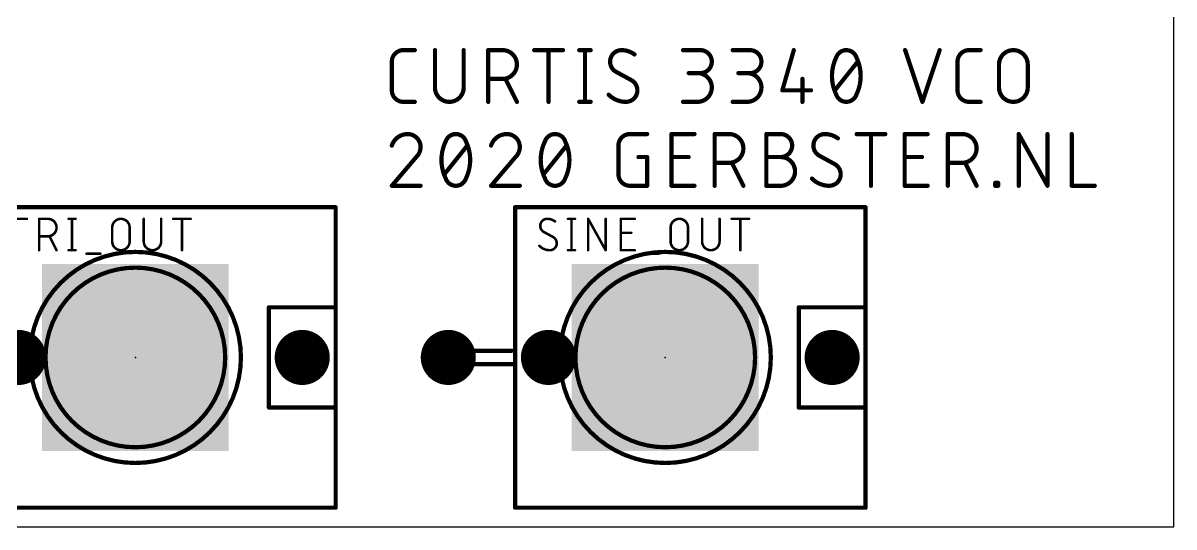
# Model space of a CAD drawing. Extents: x 0 to 102, y 0 to 43.
# Drawn here: x 64.58 to 99.06, y 0 to 15.1 of the extents above; entities that cross this region are included whole.
import ezdxf

# ---------------------------------------------------------------- set-up
doc = ezdxf.new("R2010")
doc.units = 0
for name, color, linetype in [('17', 110, 'CONTINUOUS'), ('20', 31, 'CONTINUOUS'), ('21', 253, 'CONTINUOUS'), ('23', 53, 'CONTINUOUS'), ('25', 253, 'CONTINUOUS'), ('41', 12, 'CONTINUOUS')]:
    doc.layers.add(name, color=color, linetype=linetype)

# ---------------------------------------------------------------- blocks, each defined once
blk = doc.blocks.new('RECT')
blk.add_solid([(-0.5, -0.5), (0.5, -0.5), (-0.5, 0.5), (0.5, 0.5)])
blk = doc.blocks.new('ROUNDP')
at = {"const_width": 0.5}
blk.add_lwpolyline([(0, -0.25, 1), (0, 0.25, 1), (0, -0.25)], format="xyb", dxfattribs=at)

msp = doc.modelspace()

# ---------------------------------------------------------------- linework, layer by layer
at = {"layer": '20'}
for p, q in [((99.06, 0), (99.06, 43.18)), ((0, 0), (99.06, 0))]:
    msp.add_line(p, q, dxfattribs=at)
at = {"layer": '21', "const_width": 0.127}
for points in [[(73.945, 9.58), (63.445, 9.58)], [(73.945, 9.58), (73.945, 6.58)], [(89.82, 9.58), (79.32, 9.58)], [(79.32, 9.58), (79.32, 4.88)], [(89.82, 9.58), (89.82, 6.58)], [(73.945, 6.58), (71.945, 6.58)], [(71.945, 6.58), (71.945, 3.58)], [(73.945, 6.58), (73.945, 3.58)], [(89.82, 6.58), (87.82, 6.58)], [(87.82, 6.58), (87.82, 3.58)], [(89.82, 6.58), (89.82, 3.58)], [(79.22, 5.28), (77.12, 5.28)], [(77.12, 5.28), (77.12, 4.88)], [(77.12, 4.88), (79.32, 4.88)], [(79.32, 4.88), (79.32, 0.58)], [(71.945, 3.58), (73.945, 3.58)], [(73.945, 3.58), (73.945, 0.58)], [(87.82, 3.58), (89.82, 3.58)], [(89.82, 3.58), (89.82, 0.58)], [(63.445, 0.58), (73.945, 0.58)], [(79.32, 0.58), (89.82, 0.58)]]:
    msp.add_lwpolyline(points, dxfattribs=at)
at = {"layer": '21'}
for points, const_width in [([(73.9768, 9.58, 1), (73.9133, 9.58)], 0.0635), ([(73.945, 9.5482, 1), (73.945, 9.6118)], 0.0635), ([(79.32, 9.6118, 1), (79.32, 9.5482)], 0.0635), ([(79.3518, 9.58, 1), (79.2883, 9.58)], 0.0635), ([(89.8518, 9.58, 1), (89.7883, 9.58)], 0.0635), ([(89.82, 9.5482, 1), (89.82, 9.6118)], 0.0635), ([(67.945, 1.9177, 1), (67.945, 8.2423, 1), (67.945, 1.9177)], 0.127), ([(83.82, 1.9177, 1), (83.82, 8.2423, 1), (83.82, 1.9177)], 0.127), ([(67.945, 2.3893, 1), (67.945, 7.7707, 1), (67.945, 2.3893)], 0.127), ([(83.82, 2.3893, 1), (83.82, 7.7707, 1), (83.82, 2.3893)], 0.127), ([(71.945, 6.6117, 1), (71.945, 6.5483)], 0.0635), ([(71.9768, 6.58, 1), (71.9133, 6.58)], 0.0635), ([(73.9768, 6.58, 1), (73.9133, 6.58)], 0.0635), ([(73.9133, 6.58, 1), (73.9768, 6.58)], 0.0635), ([(73.945, 6.5483, 1), (73.945, 6.6117)], 0.0635), ([(87.82, 6.6117, 1), (87.82, 6.5483)], 0.0635), ([(87.8518, 6.58, 1), (87.7883, 6.58)], 0.0635), ([(89.8518, 6.58, 1), (89.7883, 6.58)], 0.0635), ([(89.7883, 6.58, 1), (89.8518, 6.58)], 0.0635), ([(89.82, 6.5483, 1), (89.82, 6.6117)], 0.0635), ([(77.1518, 5.28, 1), (77.0883, 5.28)], 0.0635), ([(77.12, 5.3117, 1), (77.12, 5.2483)], 0.0635), ([(79.22, 5.2483, 1), (79.22, 5.3117)], 0.0635), ([(77.12, 4.9117, 1), (77.12, 4.8483)], 0.0635), ([(77.0883, 4.88, 1), (77.1518, 4.88)], 0.0635), ([(79.3518, 4.88, 1), (79.2883, 4.88)], 0.0635), ([(79.2883, 4.88, 1), (79.3518, 4.88)], 0.0635), ([(79.32, 4.8483, 1), (79.32, 4.9117)], 0.0635), ([(71.945, 3.6118, 1), (71.945, 3.5482)], 0.0635), ([(71.9133, 3.58, 1), (71.9768, 3.58)], 0.0635), ([(73.9768, 3.58, 1), (73.9133, 3.58)], 0.0635), ([(73.9133, 3.58, 1), (73.9768, 3.58)], 0.0635), ([(73.945, 3.5482, 1), (73.945, 3.6118)], 0.0635), ([(87.82, 3.6118, 1), (87.82, 3.5482)], 0.0635), ([(87.7883, 3.58, 1), (87.8518, 3.58)], 0.0635), ([(89.8518, 3.58, 1), (89.7883, 3.58)], 0.0635), ([(89.7883, 3.58, 1), (89.8518, 3.58)], 0.0635), ([(89.82, 3.5482, 1), (89.82, 3.6118)], 0.0635), ([(73.9133, 0.58, 1), (73.9768, 0.58)], 0.0635), ([(73.945, 0.5483, 1), (73.945, 0.6118)], 0.0635), ([(79.32, 0.6118, 1), (79.32, 0.5483)], 0.0635), ([(79.2883, 0.58, 1), (79.3518, 0.58)], 0.0635), ([(89.7883, 0.58, 1), (89.8518, 0.58)], 0.0635), ([(89.82, 0.5483, 1), (89.82, 0.6118)], 0.0635)]:
    msp.add_lwpolyline(points, format="xyb", dxfattribs=dict(at, const_width=const_width))
at = {"layer": '23'}
for p in [(67.945, 5.08), (83.82, 5.08)]:
    msp.add_point(p, dxfattribs=at)
at = {"layer": '25'}
for points, const_width in [([(75.9728, 14.2875, 0.4142), (75.6285, 13.9432)], 0.127), ([(75.9728, 14.3193, 1), (75.9728, 14.2558)], 0.0635), ([(75.9728, 14.2558, 1), (75.9728, 14.3192)], 0.0635), ([(76.3171, 14.2558, 1), (76.3171, 14.3193)], 0.0635), ([(76.9524, 14.2875, 1), (76.8889, 14.2875)], 0.0635), ([(77.8131, 14.2875, 1), (77.7496, 14.2875)], 0.0635), ([(78.5466, 14.2875, 1), (78.4831, 14.2875)], 0.0635), ([(78.5149, 14.3193, 1), (78.5149, 14.2558)], 0.0635), ([(78.9452, 13.4267, 1), (78.9452, 14.2875)], 0.127), ([(78.9452, 14.3193, 1), (78.9452, 14.2558)], 0.0635), ([(78.9452, 14.2558, 1), (78.9452, 14.3193)], 0.0635), ([(79.8938, 14.3193, 1), (79.8938, 14.2558)], 0.0635), ([(80.3559, 14.2875, 1), (80.2924, 14.2875)], 0.0635), ([(80.7546, 14.2558, 1), (80.7546, 14.3193)], 0.0635), ([(81.2422, 14.3193, 1), (81.2422, 14.2558)], 0.0635), ([(81.4461, 14.2875, 1), (81.3826, 14.2875)], 0.0635), ([(81.5865, 14.2558, 1), (81.5865, 14.3193)], 0.0635), ([(82.511, 14.2875, 0.4142), (82.1667, 13.9432)], 0.127), ([(82.8983, 14.1584, 0.1623), (82.511, 14.2875)], 0.127), ([(82.511, 14.3193, 1), (82.511, 14.2558)], 0.0635), ([(82.511, 14.2558, 1), (82.511, 14.3193)], 0.0635), ([(82.8793, 14.133, 1), (82.9174, 14.1838)], 0.0635), ([(84.3535, 14.3193, 1), (84.3535, 14.2558)], 0.0635), ([(84.87, 13.5989, 1), (84.87, 14.2875)], 0.127), ([(84.87, 14.3193, 1), (84.87, 14.2558)], 0.0635), ([(84.87, 14.2558, 1), (84.87, 14.3193)], 0.0635), ([(85.8401, 14.3193, 1), (85.8401, 14.2558)], 0.0635), ([(86.3565, 13.5989, 1), (86.3565, 14.2875)], 0.127), ([(86.3565, 14.3193, 1), (86.3565, 14.2558)], 0.0635), ([(86.3565, 14.2558, 1), (86.3565, 14.3193)], 0.0635), ([(87.7015, 14.2788, 1), (87.6404, 14.2962)], 0.0635), ([(89.2436, 14.2875, 0.3205), (88.9423, 14.0723)], 0.127), ([(89.5449, 14.0723, 0.3205), (89.2436, 14.2875)], 0.127), ([(89.2436, 14.3192, 1), (89.2436, 14.2558)], 0.0635), ([(89.2436, 14.2558, 1), (89.2436, 14.3192)], 0.0635), ([(91.0367, 14.2975, 1), (90.9765, 14.2775)], 0.0635), ([(92.0696, 14.2775, 1), (92.0094, 14.2975)], 0.0635), ([(92.9198, 14.2875, 0.4142), (92.5755, 13.9432)], 0.127), ([(92.9198, 14.3193, 1), (92.9198, 14.2558)], 0.0635), ([(92.9198, 14.2558, 1), (92.9198, 14.3192)], 0.0635), ([(93.2641, 14.2558, 1), (93.2641, 14.3193)], 0.0635), ([(94.6788, 13.8571, 1), (93.818, 13.8571)], 0.127), ([(75.6603, 13.9432, 1), (75.5968, 13.9432)], 0.0635), ([(75.5968, 13.9432, 1), (75.6603, 13.9432)], 0.0635), ([(82.1984, 13.9432, 1), (82.1349, 13.9432)], 0.0635), ([(82.1349, 13.9432, 1), (82.1984, 13.9432)], 0.0635), ([(82.1667, 13.9432, 0.2656), (82.3388, 13.6419)], 0.127), ([(88.9424, 14.0723, 0.1139), (88.8132, 13.5128)], 0.127), ([(88.9123, 14.0826, 1), (88.9724, 14.062)], 0.0635), ([(88.9709, 14.0584, 1), (88.9138, 14.0862)], 0.0635), ([(89.674, 13.5128, 0.1139), (89.5449, 14.0723)], 0.127), ([(89.5734, 14.0862, 1), (89.5164, 14.0584)], 0.0635), ([(89.5149, 14.062, 1), (89.5749, 14.0826)], 0.0635), ([(89.6127, 13.9234, 1), (89.5631, 13.963)], 0.0635), ([(92.6072, 13.9432, 1), (92.5437, 13.9432)], 0.0635), ([(92.5437, 13.9432, 1), (92.6072, 13.9432)], 0.0635), ([(93.8498, 13.8571, 1), (93.7863, 13.8571)], 0.0635), ([(93.7863, 13.8571, 1), (93.8498, 13.8571)], 0.0635), ([(94.7106, 13.8571, 1), (94.6471, 13.8571)], 0.0635), ([(94.6471, 13.8571, 1), (94.7106, 13.8571)], 0.0635), ([(78.5149, 13.4585, 1), (78.5149, 13.395)], 0.0635), ([(78.9452, 13.4585, 1), (78.9452, 13.395)], 0.0635), ([(78.9452, 13.395, 1), (78.9452, 13.4585)], 0.0635), ([(79.0597, 13.4409, 1), (79.0029, 13.4125)], 0.0635), ([(82.354, 13.6698, 1), (82.3236, 13.614)], 0.0635), ([(82.3227, 13.6146, 1), (82.355, 13.6693)], 0.0635), ([(84.5257, 13.6306, 1), (84.5257, 13.5671)], 0.0635), ([(84.7839, 12.7381, 1), (84.7839, 13.5989)], 0.127), ([(84.7839, 13.6306, 1), (84.7839, 13.5671)], 0.0635), ([(84.87, 13.6306, 1), (84.87, 13.5671)], 0.0635), ([(84.87, 13.5671, 1), (84.87, 13.6306)], 0.0635), ([(86.0122, 13.6306, 1), (86.0122, 13.5671)], 0.0635), ([(86.2705, 12.7381, 1), (86.2705, 13.5989)], 0.127), ([(86.2705, 13.6306, 1), (86.2705, 13.5671)], 0.0635), ([(86.3565, 13.6306, 1), (86.3565, 13.5671)], 0.0635), ([(86.3565, 13.5671, 1), (86.3565, 13.6306)], 0.0635), ([(87.961, 13.4267, 1), (87.8975, 13.4267)], 0.0635), ([(88.8132, 13.5128, 0.1139), (88.9424, 12.9533)], 0.127), ([(88.845, 13.5128, 1), (88.7815, 13.5128)], 0.0635), ([(88.7815, 13.5128, 1), (88.845, 13.5128)], 0.0635), ([(89.5449, 12.9533, 0.1139), (89.674, 13.5128)], 0.127), ([(89.7058, 13.5128, 1), (89.6423, 13.5128)], 0.0635), ([(89.6423, 13.5128, 1), (89.7058, 13.5128)], 0.0635), ([(75.6285, 13.0824, 0.4142), (75.9728, 12.7381)], 0.127), ([(75.6603, 13.0824, 1), (75.5968, 13.0824)], 0.0635), ([(75.5968, 13.0824, 1), (75.6603, 13.0824)], 0.0635), ([(76.9206, 13.1685, 1), (77.7814, 13.1685)], 0.127), ([(76.9524, 13.1685, 1), (76.8889, 13.1685)], 0.0635), ([(76.8889, 13.1685, 1), (76.9524, 13.1685)], 0.0635), ([(77.8131, 13.1685, 1), (77.7496, 13.1685)], 0.0635), ([(77.7496, 13.1685, 1), (77.8131, 13.1685)], 0.0635), ([(82.6401, 12.7381, 0.4142), (82.9844, 13.0824)], 0.127), ([(82.8284, 13.411, 1), (82.7961, 13.3563)], 0.0635), ([(82.9844, 13.0824, 0.2656), (82.8123, 13.3837)], 0.127), ([(82.7971, 13.3558, 1), (82.8275, 13.4116)], 0.0635), ([(83.0162, 13.0824, 1), (82.9527, 13.0824)], 0.0635), ([(82.9527, 13.0824, 1), (83.0162, 13.0824)], 0.0635), ([(87.2961, 13.0911, 1), (87.3572, 13.0737)], 0.0635), ([(87.3267, 13.1142, 1), (87.3267, 13.0507)], 0.0635), ([(88.1874, 13.0507, 1), (88.1874, 13.1142)], 0.0635), ([(88.8745, 13.1022, 1), (88.9241, 13.0626)], 0.0635), ([(92.6072, 13.0824, 1), (92.5437, 13.0824)], 0.0635), ([(92.5437, 13.0824, 1), (92.6072, 13.0824)], 0.0635), ([(92.5755, 13.0824, 0.4142), (92.9198, 12.7381)], 0.127), ([(93.818, 13.1685, 1), (94.6788, 13.1685)], 0.127), ([(93.8498, 13.1685, 1), (93.7863, 13.1685)], 0.0635), ([(93.7863, 13.1685, 1), (93.8498, 13.1685)], 0.0635), ([(94.7106, 13.1685, 1), (94.6471, 13.1685)], 0.0635), ([(94.6471, 13.1685, 1), (94.7106, 13.1685)], 0.0635), ([(75.9728, 12.7699, 1), (75.9728, 12.7064)], 0.0635), ([(75.9728, 12.7064, 1), (75.9728, 12.7699)], 0.0635), ([(76.3171, 12.7064, 1), (76.3171, 12.7699)], 0.0635), ([(78.4831, 12.7381, 1), (78.5466, 12.7381)], 0.0635), ([(79.3472, 12.7239, 1), (79.404, 12.7523)], 0.0635), ([(80.2924, 12.7381, 1), (80.3559, 12.7381)], 0.0635), ([(81.2422, 12.7699, 1), (81.2422, 12.7064)], 0.0635), ([(81.3826, 12.7381, 1), (81.4461, 12.7381)], 0.0635), ([(81.5865, 12.7064, 1), (81.5865, 12.7699)], 0.0635), ([(82.1236, 12.9533, 0.2), (82.6401, 12.7381)], 0.127), ([(82.1462, 12.9757, 1), (82.1011, 12.9309)], 0.0635), ([(82.6401, 12.7698, 1), (82.6401, 12.7063)], 0.0635), ([(82.6401, 12.7064, 1), (82.6401, 12.7698)], 0.0635), ([(84.3535, 12.7699, 1), (84.3535, 12.7064)], 0.0635), ([(84.7839, 12.7699, 1), (84.7839, 12.7064)], 0.0635), ([(84.7839, 12.7064, 1), (84.7839, 12.7699)], 0.0635), ([(85.8401, 12.7699, 1), (85.8401, 12.7064)], 0.0635), ([(86.2705, 12.7699, 1), (86.2705, 12.7064)], 0.0635), ([(86.2705, 12.7064, 1), (86.2705, 12.7699)], 0.0635), ([(87.8975, 12.7381, 1), (87.961, 12.7381)], 0.0635), ([(88.9423, 12.9533, 0.3205), (89.2436, 12.7381)], 0.127), ([(88.9724, 12.9636, 1), (88.9123, 12.943)], 0.0635), ([(88.9138, 12.9394, 1), (88.9709, 12.9672)], 0.0635), ([(89.2436, 12.7381, 0.3205), (89.5449, 12.9533)], 0.127), ([(89.2436, 12.7699, 1), (89.2436, 12.7064)], 0.0635), ([(89.2436, 12.7064, 1), (89.2436, 12.7698)], 0.0635), ([(89.5164, 12.9672, 1), (89.5734, 12.9394)], 0.0635), ([(89.5749, 12.943, 1), (89.5149, 12.9636)], 0.0635), ([(91.4929, 12.7481, 1), (91.5532, 12.7281)], 0.0635), ([(91.4929, 12.7281, 1), (91.5532, 12.7481)], 0.0635), ([(92.9198, 12.7699, 1), (92.9198, 12.7064)], 0.0635), ([(92.9198, 12.7064, 1), (92.9198, 12.7699)], 0.0635), ([(93.2641, 12.7064, 1), (93.2641, 12.7699)], 0.0635), ([(76.1019, 11.7729, 0.3252), (75.6285, 11.4286)], 0.127), ([(76.1019, 11.8047, 1), (76.1019, 11.7411)], 0.0635), ([(76.4893, 11.3856, 0.4142), (76.1019, 11.7729)], 0.127), ([(76.1019, 11.7412, 1), (76.1019, 11.8046)], 0.0635), ([(77.5455, 11.7729, 0.3205), (77.2442, 11.5577)], 0.127), ([(77.8467, 11.5577, 0.3205), (77.5455, 11.7729)], 0.127), ([(77.5455, 11.8046, 1), (77.5455, 11.7412)], 0.0635), ([(77.5455, 11.7412, 1), (77.5455, 11.8046)], 0.0635), ([(79.0751, 11.7729, 0.3252), (78.6017, 11.4286)], 0.127), ([(79.0751, 11.8047, 1), (79.0751, 11.7411)], 0.0635), ([(79.4624, 11.3856, 0.4142), (79.0751, 11.7729)], 0.127), ([(79.0751, 11.7412, 1), (79.0751, 11.8046)], 0.0635), ([(80.5186, 11.7729, 0.3205), (80.2173, 11.5577)], 0.127), ([(80.8199, 11.5577, 0.3205), (80.5186, 11.7729)], 0.127), ([(80.5186, 11.8046, 1), (80.5186, 11.7412)], 0.0635), ([(80.5186, 11.7412, 1), (80.5186, 11.8046)], 0.0635), ([(82.7615, 11.7729, 0.4142), (82.4172, 11.4286)], 0.127), ([(82.7615, 11.8047, 1), (82.7615, 11.7411)], 0.0635), ([(82.7615, 11.7412, 1), (82.7615, 11.8046)], 0.0635), ([(83.278, 11.7411, 1), (83.278, 11.8047)], 0.0635), ([(84.0374, 11.7729, 1), (83.9738, 11.7729)], 0.0635), ([(84.0056, 11.8047, 1), (84.0056, 11.7411)], 0.0635), ([(84.6942, 11.7411, 1), (84.6942, 11.8047)], 0.0635), ([(85.2998, 11.8047, 1), (85.2998, 11.7411)], 0.0635), ([(85.3315, 11.7729, 1), (85.268, 11.7729)], 0.0635), ([(85.7302, 11.8047, 1), (85.7302, 11.7411)], 0.0635), ([(85.7302, 10.9121, 1), (85.7302, 11.7729)], 0.127), ([(85.7302, 11.7411, 1), (85.7302, 11.8047)], 0.0635), ([(86.8471, 11.8047, 1), (86.8471, 11.7411)], 0.0635), ([(86.8788, 11.7729, 1), (86.8153, 11.7729)], 0.0635), ([(87.2775, 11.8047, 1), (87.2775, 11.7411)], 0.0635), ([(87.2775, 11.0843, 1), (87.2775, 11.7729)], 0.127), ([(87.2775, 11.7411, 1), (87.2775, 11.8047)], 0.0635), ([(88.6022, 11.7729, 0.4142), (88.2579, 11.4286)], 0.127), ([(88.6022, 11.8047, 1), (88.6022, 11.7411)], 0.0635), ([(88.9896, 11.6438, 0.1623), (88.6022, 11.7729)], 0.127), ([(88.6022, 11.7411, 1), (88.6022, 11.8047)], 0.0635), ([(89.5528, 11.8047, 1), (89.5528, 11.7411)], 0.0635), ([(90.0149, 11.7729, 1), (89.9514, 11.7729)], 0.0635), ([(90.4135, 11.7411, 1), (90.4135, 11.8047)], 0.0635), ([(90.9925, 11.8047, 1), (90.9925, 11.7411)], 0.0635), ([(91.0243, 11.7729, 1), (90.9608, 11.7729)], 0.0635), ([(91.6811, 11.7411, 1), (91.6811, 11.8047)], 0.0635), ([(92.2867, 11.8047, 1), (92.2867, 11.7411)], 0.0635), ([(92.3185, 11.7729, 1), (92.255, 11.7729)], 0.0635), ([(92.7171, 11.8047, 1), (92.7171, 11.7411)], 0.0635), ([(92.7171, 10.9121, 1), (92.7171, 11.7729)], 0.127), ([(92.7171, 11.7411, 1), (92.7171, 11.8047)], 0.0635), ([(94.4407, 11.7729, 1), (94.3772, 11.7729)], 0.0635), ([(94.4367, 11.7883, 1), (94.3812, 11.7575)], 0.0635), ([(95.3014, 11.7729, 1), (95.2379, 11.7729)], 0.0635), ([(96.0291, 11.7729, 1), (95.9656, 11.7729)], 0.0635), ([(75.5983, 11.4384, 1), (75.6587, 11.4188)], 0.0635), ([(76.3602, 11.0843, 0.2053), (76.4893, 11.3856)], 0.127), ([(76.521, 11.3855, 1), (76.4575, 11.3856)], 0.0635), ([(76.4575, 11.3856, 1), (76.521, 11.3856)], 0.0635), ([(77.2442, 11.5577, 0.1139), (77.1151, 10.9982)], 0.127), ([(77.2142, 11.568, 1), (77.2742, 11.5474)], 0.0635), ([(77.2727, 11.5438, 1), (77.2157, 11.5716)], 0.0635), ([(77.9759, 10.9982, 0.1139), (77.8467, 11.5577)], 0.127), ([(77.8753, 11.5716, 1), (77.8182, 11.5438)], 0.0635), ([(77.8167, 11.5474, 1), (77.8768, 11.568)], 0.0635), ([(77.9146, 11.4088, 1), (77.865, 11.4484)], 0.0635), ([(78.5714, 11.4384, 1), (78.6319, 11.4188)], 0.0635), ([(79.3333, 11.0843, 0.2053), (79.4624, 11.3856)], 0.127), ([(79.4942, 11.3855, 1), (79.4307, 11.3856)], 0.0635), ([(79.4307, 11.3856, 1), (79.4942, 11.3856)], 0.0635), ([(80.2173, 11.5577, 0.1139), (80.0882, 10.9982)], 0.127), ([(80.1873, 11.568, 1), (80.2474, 11.5474)], 0.0635), ([(80.2459, 11.5438, 1), (80.1888, 11.5716)], 0.0635), ([(80.8484, 11.5716, 1), (80.7913, 11.5438)], 0.0635), ([(80.949, 10.9982, 0.1139), (80.8199, 11.5577)], 0.127), ([(80.7899, 11.5474, 1), (80.8499, 11.568)], 0.0635), ([(80.8877, 11.4088, 1), (80.8381, 11.4484)], 0.0635), ([(82.4489, 11.4286, 1), (82.3854, 11.4286)], 0.0635), ([(82.3854, 11.4286, 1), (82.4489, 11.4286)], 0.0635), ([(88.2579, 11.4286, 0.2656), (88.43, 11.1273)], 0.127), ([(88.2896, 11.4286, 1), (88.2261, 11.4286)], 0.0635), ([(88.2261, 11.4286, 1), (88.2896, 11.4286)], 0.0635), ([(88.9705, 11.6184, 1), (89.0086, 11.6692)], 0.0635), ([(76.3383, 11.1073, 1), (76.3821, 11.0613)], 0.0635), ([(76.3844, 11.0637, 1), (76.336, 11.1048)], 0.0635), ([(77.1468, 10.9982, 1), (77.0833, 10.9982)], 0.0635), ([(77.1151, 10.9982, 0.1139), (77.2442, 10.4387)], 0.127), ([(77.8467, 10.4387, 0.1139), (77.9759, 10.9982)], 0.127), ([(78.0076, 10.9982, 1), (77.9441, 10.9982)], 0.0635), ([(79.3114, 11.1073, 1), (79.3552, 11.0613)], 0.0635), ([(79.3575, 11.0637, 1), (79.3091, 11.1048)], 0.0635), ([(80.0882, 10.9982, 0.1139), (80.2173, 10.4387)], 0.127), ([(80.12, 10.9982, 1), (80.0565, 10.9982)], 0.0635), ([(80.8199, 10.4387, 0.1139), (80.949, 10.9982)], 0.127), ([(80.9808, 10.9982, 1), (80.9172, 10.9982)], 0.0635), ([(83.0197, 11.116, 1), (83.0197, 11.0525)], 0.0635), ([(83.3097, 11.0843, 1), (83.2462, 11.0843)], 0.0635), ([(83.278, 11.0525, 1), (83.278, 11.116)], 0.0635), ([(84.0056, 11.116, 1), (84.0056, 11.0525)], 0.0635), ([(84.5221, 11.0525, 1), (84.5221, 11.116)], 0.0635), ([(86.8471, 11.116, 1), (86.8471, 11.0525)], 0.0635), ([(87.2775, 10.2235, 1), (87.2775, 11.0843)], 0.127), ([(87.2775, 11.116, 1), (87.2775, 11.0525)], 0.0635), ([(87.2775, 11.116, 1), (87.2775, 11.0525)], 0.0635), ([(87.2775, 11.0525, 1), (87.2775, 11.116)], 0.0635), ([(88.4452, 11.1552, 1), (88.4148, 11.0994)], 0.0635), ([(88.4139, 11.1, 1), (88.4462, 11.1547)], 0.0635), ([(90.9925, 11.116, 1), (90.9925, 11.0525)], 0.0635), ([(91.509, 11.0525, 1), (91.509, 11.116)], 0.0635), ([(77.0833, 10.9982, 1), (77.1468, 10.9982)], 0.0635), ([(77.9441, 10.9982, 1), (78.0076, 10.9982)], 0.0635), ([(80.0565, 10.9982, 1), (80.12, 10.9982)], 0.0635), ([(80.9173, 10.9982, 1), (80.9807, 10.9982)], 0.0635), ([(85.2998, 10.9439, 1), (85.2998, 10.8804)], 0.0635), ([(85.7302, 10.9439, 1), (85.7302, 10.8804)], 0.0635), ([(85.7302, 10.8804, 1), (85.7302, 10.9439)], 0.0635), ([(85.8447, 10.9263, 1), (85.7879, 10.8979)], 0.0635), ([(89.0756, 10.5678, 0.2656), (88.9035, 10.8691)], 0.127), ([(88.9196, 10.8964, 1), (88.8874, 10.8417)], 0.0635), ([(88.8883, 10.8412, 1), (88.9187, 10.897)], 0.0635), ([(92.2867, 10.9439, 1), (92.2867, 10.8804)], 0.0635), ([(92.7171, 10.9439, 1), (92.7171, 10.8804)], 0.0635), ([(92.7171, 10.8804, 1), (92.7171, 10.9439)], 0.0635), ([(92.8316, 10.9263, 1), (92.7748, 10.8979)], 0.0635), ([(77.1764, 10.5876, 1), (77.2259, 10.548)], 0.0635), ([(77.2442, 10.4387, 0.3205), (77.5455, 10.2235)], 0.127), ([(77.2742, 10.449, 1), (77.2142, 10.4284)], 0.0635), ([(77.2157, 10.4248, 1), (77.2727, 10.4526)], 0.0635), ([(77.5455, 10.2235, 0.3205), (77.8467, 10.4387)], 0.127), ([(77.8182, 10.4526, 1), (77.8753, 10.4248)], 0.0635), ([(77.8768, 10.4284, 1), (77.8167, 10.449)], 0.0635), ([(80.1495, 10.5876, 1), (80.1991, 10.548)], 0.0635), ([(80.2173, 10.4387, 0.3205), (80.5186, 10.2235)], 0.127), ([(80.2474, 10.449, 1), (80.1873, 10.4284)], 0.0635), ([(80.1888, 10.4248, 1), (80.2459, 10.4526)], 0.0635), ([(80.5186, 10.2235, 0.3205), (80.8199, 10.4387)], 0.127), ([(80.7913, 10.4526, 1), (80.8484, 10.4248)], 0.0635), ([(80.8499, 10.4284, 1), (80.7898, 10.449)], 0.0635), ([(82.4172, 10.5678, 0.4142), (82.7615, 10.2235)], 0.127), ([(82.4489, 10.5678, 1), (82.3854, 10.5678)], 0.0635), ([(82.3854, 10.5678, 1), (82.4489, 10.5678)], 0.0635), ([(88.2148, 10.4387, 0.2), (88.7313, 10.2235)], 0.127), ([(88.2374, 10.4611, 1), (88.1923, 10.4163)], 0.0635), ([(88.7313, 10.2235, 0.4142), (89.0756, 10.5678)], 0.127), ([(89.1074, 10.5678, 1), (89.0439, 10.5678)], 0.0635), ([(89.0439, 10.5678, 1), (89.1074, 10.5678)], 0.0635), ([(93.7061, 10.3413, 1), (93.7061, 10.2778)], 0.0635), ([(93.7379, 10.3096, 1), (93.6744, 10.3096)], 0.0635), ([(93.8239, 10.3096, 1), (93.7604, 10.3096)], 0.0635), ([(93.7922, 10.2778, 1), (93.7922, 10.3413)], 0.0635), ([(75.6285, 10.2553, 1), (75.6285, 10.1918)], 0.0635), ([(75.6043, 10.2441, 1), (75.6527, 10.2029)], 0.0635), ([(76.4893, 10.1918, 1), (76.4893, 10.2553)], 0.0635), ([(77.5455, 10.2553, 1), (77.5455, 10.1918)], 0.0635), ([(77.5455, 10.1918, 1), (77.5455, 10.2552)], 0.0635), ([(78.6017, 10.2553, 1), (78.6017, 10.1918)], 0.0635), ([(78.5775, 10.2441, 1), (78.6258, 10.2029)], 0.0635), ([(79.4624, 10.1918, 1), (79.4624, 10.2553)], 0.0635), ([(80.5186, 10.2553, 1), (80.5186, 10.1918)], 0.0635), ([(80.5186, 10.1918, 1), (80.5186, 10.2552)], 0.0635), ([(82.7615, 10.2553, 1), (82.7615, 10.1918)], 0.0635), ([(82.7615, 10.1918, 1), (82.7615, 10.2553)], 0.0635), ([(83.2462, 10.2235, 1), (83.3097, 10.2235)], 0.0635), ([(83.278, 10.1918, 1), (83.278, 10.2553)], 0.0635), ([(83.9738, 10.2235, 1), (84.0374, 10.2235)], 0.0635), ([(84.0056, 10.2553, 1), (84.0056, 10.1918)], 0.0635), ([(84.6942, 10.1918, 1), (84.6942, 10.2553)], 0.0635), ([(85.268, 10.2235, 1), (85.3315, 10.2235)], 0.0635), ([(86.1322, 10.2093, 1), (86.189, 10.2377)], 0.0635), ([(86.8153, 10.2235, 1), (86.8788, 10.2235)], 0.0635), ([(86.8471, 10.2553, 1), (86.8471, 10.1918)], 0.0635), ([(87.2775, 10.2553, 1), (87.2775, 10.1918)], 0.0635), ([(87.2775, 10.1918, 1), (87.2775, 10.2553)], 0.0635), ([(88.7313, 10.2552, 1), (88.7313, 10.1917)], 0.0635), ([(88.7313, 10.1918, 1), (88.7313, 10.2552)], 0.0635), ([(89.9514, 10.2235, 1), (90.0149, 10.2235)], 0.0635), ([(90.9925, 10.2553, 1), (90.9925, 10.1918)], 0.0635), ([(90.9608, 10.2235, 1), (91.0243, 10.2235)], 0.0635), ([(91.6811, 10.1918, 1), (91.6811, 10.2553)], 0.0635), ([(92.255, 10.2235, 1), (92.3185, 10.2235)], 0.0635), ([(93.1191, 10.2093, 1), (93.1759, 10.2377)], 0.0635), ([(93.7061, 10.2553, 1), (93.7061, 10.1918)], 0.0635), ([(93.6744, 10.2235, 1), (93.7379, 10.2235)], 0.0635), ([(93.7604, 10.2235, 1), (93.8239, 10.2235)], 0.0635), ([(93.7922, 10.1918, 1), (93.7922, 10.2553)], 0.0635), ([(94.3772, 10.2235, 1), (94.4407, 10.2235)], 0.0635), ([(95.2379, 10.2235, 1), (95.3014, 10.2235)], 0.0635), ([(95.2419, 10.2081, 1), (95.2975, 10.2389)], 0.0635), ([(95.9973, 10.2553, 1), (95.9973, 10.1918)], 0.0635), ([(95.9656, 10.2235, 1), (96.0291, 10.2235)], 0.0635), ([(96.686, 10.1918, 1), (96.686, 10.2553)], 0.0635), ([(64.6952, 9.2139, 1), (64.6952, 9.252)], 0.0381), ([(65.0627, 9.252, 1), (65.0627, 9.2139)], 0.0381), ([(65.0818, 9.2329, 1), (65.0437, 9.2329)], 0.0381), ([(65.3238, 9.252, 1), (65.3238, 9.2139)], 0.0381), ([(65.3238, 8.7108, 1), (65.3238, 9.2329)], 0.0762), ([(65.3238, 9.2139, 1), (65.3238, 9.252)], 0.0381), ([(65.9452, 9.252, 1), (65.9452, 9.2139)], 0.0381), ([(66.0686, 9.2329, 1), (66.0305, 9.2329)], 0.0381), ([(66.154, 9.2139, 1), (66.154, 9.252)], 0.0381), ([(67.7737, 8.9718, 1), (67.2516, 8.9718)], 0.0762), ([(67.2706, 8.9718, 1), (67.2325, 8.9718)], 0.0381), ([(67.2325, 8.9718, 1), (67.2706, 8.9718)], 0.0381), ([(67.7927, 8.9718, 1), (67.7546, 8.9718)], 0.0381), ([(67.7546, 8.9718, 1), (67.7927, 8.9718)], 0.0381), ([(68.2155, 9.2329, 1), (68.1774, 9.2329)], 0.0381), ([(68.7376, 9.2329, 1), (68.6995, 9.2329)], 0.0381), ([(69.0804, 9.252, 1), (69.0804, 9.2139)], 0.0381), ([(69.3605, 9.2329, 1), (69.3224, 9.2329)], 0.0381), ([(69.6025, 9.2139, 1), (69.6025, 9.252)], 0.0381), ([(80.2831, 9.2329, 0.4142), (80.0742, 9.0241)], 0.0762), ([(80.0742, 9.0241, 0.2656), (80.1786, 8.8413)], 0.0762), ([(80.0933, 9.0241, 1), (80.0552, 9.0241)], 0.0381), ([(80.0552, 9.0241, 1), (80.0933, 9.0241)], 0.0381), ([(80.518, 9.1546, 0.1623), (80.2831, 9.2329)], 0.0762), ([(80.2831, 9.2519, 1), (80.283, 9.2139)], 0.0381), ([(80.283, 9.2138, 1), (80.2831, 9.2519)], 0.0381), ([(80.5066, 9.1393, 1), (80.5294, 9.1698)], 0.0381), ([(80.9058, 9.252, 1), (80.9058, 9.2139)], 0.0381), ([(81.0292, 9.2329, 1), (80.9911, 9.2329)], 0.0381), ([(81.1146, 9.2139, 1), (81.1146, 9.252)], 0.0381), ([(81.5278, 9.2422, 1), (81.4945, 9.2236)], 0.0381), ([(81.5302, 9.2329, 1), (81.4921, 9.2329)], 0.0381), ([(82.0523, 9.2329, 1), (82.0142, 9.2329)], 0.0381), ([(82.4882, 9.252, 1), (82.4882, 9.2139)], 0.0381), ([(82.5073, 9.2329, 1), (82.4692, 9.2329)], 0.0381), ([(82.9059, 9.2139, 1), (82.9059, 9.252)], 0.0381), ([(84.5021, 8.9718, 1), (83.98, 8.9718)], 0.0762), ([(83.999, 8.9718, 1), (83.961, 8.9718)], 0.0381), ([(83.961, 8.9718, 1), (83.999, 8.9718)], 0.0381), ([(84.5212, 8.9718, 1), (84.4831, 8.9718)], 0.0381), ([(84.4831, 8.9718, 1), (84.5212, 8.9718)], 0.0381), ([(84.9439, 9.2329, 1), (84.9058, 9.2329)], 0.0381), ([(85.466, 9.2329, 1), (85.4279, 9.2329)], 0.0381), ([(85.8088, 9.252, 1), (85.8088, 9.2139)], 0.0381), ([(86.0889, 9.2329, 1), (86.0508, 9.2329)], 0.0381), ([(86.3309, 9.2139, 1), (86.3309, 9.252)], 0.0381), ([(65.0627, 8.7298, 1), (65.0627, 8.6917)], 0.0381), ([(65.3238, 8.7298, 1), (65.3238, 8.6917)], 0.0381), ([(65.3238, 8.6917, 1), (65.3238, 8.7298)], 0.0381), ([(65.393, 8.7193, 1), (65.3589, 8.7023)], 0.0381), ([(80.1877, 8.858, 1), (80.1695, 8.8246)], 0.0381), ([(80.169, 8.8249, 1), (80.1883, 8.8577)], 0.0381), ([(80.5702, 8.5019, 0.2656), (80.4658, 8.6847)], 0.0762), ([(80.4755, 8.7011, 1), (80.4561, 8.6683)], 0.0381), ([(80.4567, 8.668, 1), (80.4749, 8.7014)], 0.0381), ([(82.4882, 8.8343, 1), (82.4882, 8.7962)], 0.0381), ([(82.8015, 8.7962, 1), (82.8015, 8.8343)], 0.0381), ([(65.0437, 8.2931, 1), (65.0818, 8.2931)], 0.0381), ([(65.5678, 8.2846, 1), (65.6019, 8.3016)], 0.0381), ([(65.9452, 8.3122, 1), (65.9452, 8.2741)], 0.0381), ([(66.0305, 8.2931, 1), (66.0686, 8.2931)], 0.0381), ([(66.154, 8.2741, 1), (66.154, 8.3122)], 0.0381), ([(67.2516, 8.5542, 1), (67.7737, 8.5542)], 0.0762), ([(67.2706, 8.5542, 1), (67.2325, 8.5542)], 0.0381), ([(67.2325, 8.5542, 1), (67.2706, 8.5542)], 0.0381), ([(67.7927, 8.5542, 1), (67.7546, 8.5542)], 0.0381), ([(67.7546, 8.5542, 1), (67.7927, 8.5542)], 0.0381), ([(68.1964, 8.5542, 1), (68.7185, 8.5542)], 0.0762), ([(68.2155, 8.5542, 1), (68.1774, 8.5542)], 0.0381), ([(68.1774, 8.5542, 1), (68.2155, 8.5542)], 0.0381), ([(68.7376, 8.5542, 1), (68.6995, 8.5542)], 0.0381), ([(68.6995, 8.5542, 1), (68.7376, 8.5542)], 0.0381), ([(69.3224, 8.2931, 1), (69.3605, 8.2931)], 0.0381), ([(80.0481, 8.4236, 0.2), (80.3614, 8.2931)], 0.0762), ([(80.0616, 8.437, 1), (80.0346, 8.4102)], 0.0381), ([(80.3614, 8.2931, 0.4142), (80.5702, 8.5019)], 0.0762), ([(80.3614, 8.3122, 1), (80.3614, 8.2741)], 0.0381), ([(80.3614, 8.2741, 1), (80.3614, 8.3121)], 0.0381), ([(80.5893, 8.5019, 1), (80.5512, 8.5019)], 0.0381), ([(80.5512, 8.5019, 1), (80.5893, 8.5019)], 0.0381), ([(80.9058, 8.3122, 1), (80.9058, 8.2741)], 0.0381), ([(80.9911, 8.2931, 1), (81.0292, 8.2931)], 0.0381), ([(81.1146, 8.2741, 1), (81.1146, 8.3122)], 0.0381), ([(81.4921, 8.2931, 1), (81.5302, 8.2931)], 0.0381), ([(82.0142, 8.2931, 1), (82.0523, 8.2931)], 0.0381), ([(82.0166, 8.2838, 1), (82.0499, 8.3024)], 0.0381), ([(82.4882, 8.3122, 1), (82.4882, 8.2741)], 0.0381), ([(82.4692, 8.2931, 1), (82.5073, 8.2931)], 0.0381), ([(82.9059, 8.2741, 1), (82.9059, 8.3122)], 0.0381), ([(83.98, 8.5542, 1), (84.5021, 8.5542)], 0.0762), ([(83.999, 8.5542, 1), (83.9609, 8.5542)], 0.0381), ([(83.961, 8.5542, 1), (83.999, 8.5542)], 0.0381), ([(84.5212, 8.5542, 1), (84.4831, 8.5542)], 0.0381), ([(84.4831, 8.5542, 1), (84.5212, 8.5542)], 0.0381), ([(84.9249, 8.5542, 1), (85.447, 8.5542)], 0.0762), ([(84.9439, 8.5542, 1), (84.9058, 8.5542)], 0.0381), ([(84.9058, 8.5542, 1), (84.9439, 8.5542)], 0.0381), ([(85.466, 8.5542, 1), (85.4279, 8.5542)], 0.0381), ([(85.4279, 8.5542, 1), (85.466, 8.5542)], 0.0381), ([(86.0508, 8.2931, 1), (86.0889, 8.2931)], 0.0381), ([(66.4808, 8.2077, 1), (66.4808, 8.1696)], 0.0381), ([(66.8985, 8.1696, 1), (66.8985, 8.2077)], 0.0381), ([(83.2093, 8.2077, 1), (83.2093, 8.1696)], 0.0381), ([(83.6269, 8.1696, 1), (83.6269, 8.2077)], 0.0381)]:
    msp.add_lwpolyline(points, format="xyb", dxfattribs=dict(at, const_width=const_width))
for points, const_width in [([(75.9728, 14.2875), (76.3171, 14.2875)], 0.127), ([(76.9206, 14.2875), (76.9206, 13.1685)], 0.127), ([(77.7814, 13.1685), (77.7814, 14.2875)], 0.127), ([(78.5149, 12.7381), (78.5149, 14.2875)], 0.127), ([(78.5149, 14.2875), (78.9452, 14.2875)], 0.127), ([(79.8938, 14.2875), (80.7546, 14.2875)], 0.127), ([(80.3242, 12.7381), (80.3242, 14.2875)], 0.127), ([(81.2422, 14.2875), (81.5865, 14.2875)], 0.127), ([(81.4143, 14.2875), (81.4143, 12.7381)], 0.127), ([(84.3535, 14.2875), (84.87, 14.2875)], 0.127), ([(85.8401, 14.2875), (86.3565, 14.2875)], 0.127), ([(87.671, 14.2875), (87.3267, 13.0824)], 0.127), ([(91.0066, 14.2875), (91.523, 12.7381)], 0.127), ([(91.523, 12.7381), (92.0395, 14.2875)], 0.127), ([(92.9198, 14.2875), (93.2641, 14.2875)], 0.127), ([(75.6285, 13.0824), (75.6285, 13.9432)], 0.127), ([(88.8993, 13.0824), (89.5879, 13.9432)], 0.127), ([(92.5755, 13.0824), (92.5755, 13.9432)], 0.127), ([(93.818, 13.1685), (93.818, 13.8571)], 0.127), ([(94.6788, 13.8571), (94.6788, 13.1685)], 0.127), ([(78.9452, 13.4267), (78.5149, 13.4267)], 0.127), ([(79.3756, 12.7381), (79.0313, 13.4267)], 0.127), ([(82.8123, 13.3837), (82.3388, 13.6419)], 0.127), ([(84.87, 13.5989), (84.5257, 13.5989)], 0.127), ([(86.3565, 13.5989), (86.0122, 13.5989)], 0.127), ([(87.9292, 13.4267), (87.9292, 12.7381)], 0.127), ([(87.3267, 13.0824), (88.1874, 13.0824)], 0.127), ([(76.3171, 12.7381), (75.9728, 12.7381)], 0.127), ([(81.2422, 12.7381), (81.5865, 12.7381)], 0.127), ([(84.3535, 12.7381), (84.7839, 12.7381)], 0.127), ([(85.8401, 12.7381), (86.2705, 12.7381)], 0.127), ([(93.2641, 12.7381), (92.9198, 12.7381)], 0.127), ([(82.7615, 11.7729), (83.278, 11.7729)], 0.127), ([(84.0056, 10.2235), (84.0056, 11.7729)], 0.127), ([(84.0056, 11.7729), (84.6942, 11.7729)], 0.127), ([(85.2998, 10.2235), (85.2998, 11.7729)], 0.127), ([(85.2998, 11.7729), (85.7302, 11.7729)], 0.127), ([(86.8471, 10.2235), (86.8471, 11.7729)], 0.127), ([(86.8471, 11.7729), (87.2775, 11.7729)], 0.127), ([(89.5528, 11.7729), (90.4135, 11.7729)], 0.127), ([(89.9832, 10.2235), (89.9832, 11.7729)], 0.127), ([(90.9925, 10.2235), (90.9925, 11.7729)], 0.127), ([(90.9925, 11.7729), (91.6811, 11.7729)], 0.127), ([(92.2867, 10.2235), (92.2867, 11.7729)], 0.127), ([(92.2867, 11.7729), (92.7171, 11.7729)], 0.127), ([(94.4089, 10.2235), (94.4089, 11.7729)], 0.127), ([(94.4089, 11.7729), (95.2697, 10.2235)], 0.127), ([(95.2697, 10.2235), (95.2697, 11.7729)], 0.127), ([(95.9973, 11.7729), (95.9973, 10.2235)], 0.127), ([(77.2011, 10.5678), (77.8898, 11.4286)], 0.127), ([(80.1743, 10.5678), (80.8629, 11.4286)], 0.127), ([(82.4172, 10.5678), (82.4172, 11.4286)], 0.127), ([(76.3602, 11.0843), (75.6285, 10.2235)], 0.127), ([(79.3333, 11.0843), (78.6017, 10.2235)], 0.127), ([(83.0197, 11.0843), (83.278, 11.0843)], 0.127), ([(83.278, 11.0843), (83.278, 10.2235)], 0.127), ([(84.0056, 11.0843), (84.5221, 11.0843)], 0.127), ([(86.8471, 11.0843), (87.2775, 11.0843)], 0.127), ([(88.9035, 10.8691), (88.43, 11.1273)], 0.127), ([(90.9925, 11.0843), (91.509, 11.0843)], 0.127), ([(85.7302, 10.9121), (85.2998, 10.9121)], 0.127), ([(86.1606, 10.2235), (85.8163, 10.9121)], 0.127), ([(92.7171, 10.9121), (92.2867, 10.9121)], 0.127), ([(93.1475, 10.2235), (92.8032, 10.9121)], 0.127), ([(93.7061, 10.2235), (93.7061, 10.3096)], 0.127), ([(93.7061, 10.3096), (93.7922, 10.3096)], 0.127), ([(93.7922, 10.3096), (93.7922, 10.2235)], 0.127), ([(75.6285, 10.2235), (76.4893, 10.2235)], 0.127), ([(78.6017, 10.2235), (79.4624, 10.2235)], 0.127), ([(83.278, 10.2235), (82.7615, 10.2235)], 0.127), ([(84.6942, 10.2235), (84.0056, 10.2235)], 0.127), ([(87.2775, 10.2235), (86.8471, 10.2235)], 0.127), ([(91.6811, 10.2235), (90.9925, 10.2235)], 0.127), ([(93.7922, 10.2235), (93.7061, 10.2235)], 0.127), ([(95.9973, 10.2235), (96.686, 10.2235)], 0.127), ([(64.1731, 9.2329), (64.6952, 9.2329)], 0.0762), ([(65.0627, 8.2931), (65.0627, 9.2329)], 0.0762), ([(65.0627, 9.2329), (65.3238, 9.2329)], 0.0762), ([(65.9452, 9.2329), (66.154, 9.2329)], 0.0762), ([(66.0496, 9.2329), (66.0496, 8.2931)], 0.0762), ([(67.2516, 8.5542), (67.2516, 8.9718)], 0.0762), ([(67.7737, 8.9718), (67.7737, 8.5542)], 0.0762), ([(68.1964, 9.2329), (68.1964, 8.5542)], 0.0762), ([(68.7186, 8.5542), (68.7186, 9.2329)], 0.0762), ([(69.0804, 9.2329), (69.6025, 9.2329)], 0.0762), ([(69.3414, 8.2931), (69.3414, 9.2329)], 0.0762), ([(80.9058, 9.2329), (81.1146, 9.2329)], 0.0762), ([(81.0102, 9.2329), (81.0102, 8.2931)], 0.0762), ([(81.5111, 8.2931), (81.5111, 9.2329)], 0.0762), ([(81.5111, 9.2329), (82.0332, 8.2931)], 0.0762), ([(82.0332, 8.2931), (82.0332, 9.2329)], 0.0762), ([(82.4882, 8.2931), (82.4882, 9.2329)], 0.0762), ([(82.4882, 9.2329), (82.9059, 9.2329)], 0.0762), ([(83.98, 8.5542), (83.98, 8.9718)], 0.0762), ([(84.5021, 8.9718), (84.5021, 8.5542)], 0.0762), ([(84.9249, 9.2329), (84.9249, 8.5542)], 0.0762), ([(85.447, 8.5542), (85.447, 9.2329)], 0.0762), ([(85.8088, 9.2329), (86.3309, 9.2329)], 0.0762), ([(86.0699, 8.2931), (86.0699, 9.2329)], 0.0762), ([(65.3238, 8.7108), (65.0627, 8.7108)], 0.0762), ([(65.5848, 8.2931), (65.376, 8.7108)], 0.0762), ([(80.4658, 8.6847), (80.1786, 8.8413)], 0.0762), ([(82.4882, 8.8152), (82.8015, 8.8152)], 0.0762), ([(65.9452, 8.2931), (66.154, 8.2931)], 0.0762), ([(80.9058, 8.2931), (81.1146, 8.2931)], 0.0762), ([(82.9059, 8.2931), (82.4882, 8.2931)], 0.0762), ([(66.4808, 8.1887), (66.8985, 8.1887)], 0.0762), ([(83.2093, 8.1887), (83.6269, 8.1887)], 0.0762)]:
    msp.add_lwpolyline(points, dxfattribs=dict(at, const_width=const_width))

# ---------------------------------------------------------------- block references
at = {"layer": '17', "xscale": 1.65, "yscale": 1.65, "rotation": 270}
for p in [(64.445, 5.08), (64.445, 5.08), (72.945, 5.08), (72.945, 5.08), (77.32, 5.08), (77.32, 5.08), (80.32, 5.08), (80.32, 5.08), (88.82, 5.08), (88.82, 5.08)]:
    msp.add_blockref('ROUNDP', p, dxfattribs=at)
at = {"layer": '41', "xscale": 5.6, "yscale": 5.6, "rotation": 270}
for p in [(67.945, 5.08), (83.82, 5.08)]:
    msp.add_blockref('RECT', p, dxfattribs=at)

doc.saveas('drawing.dxf')
